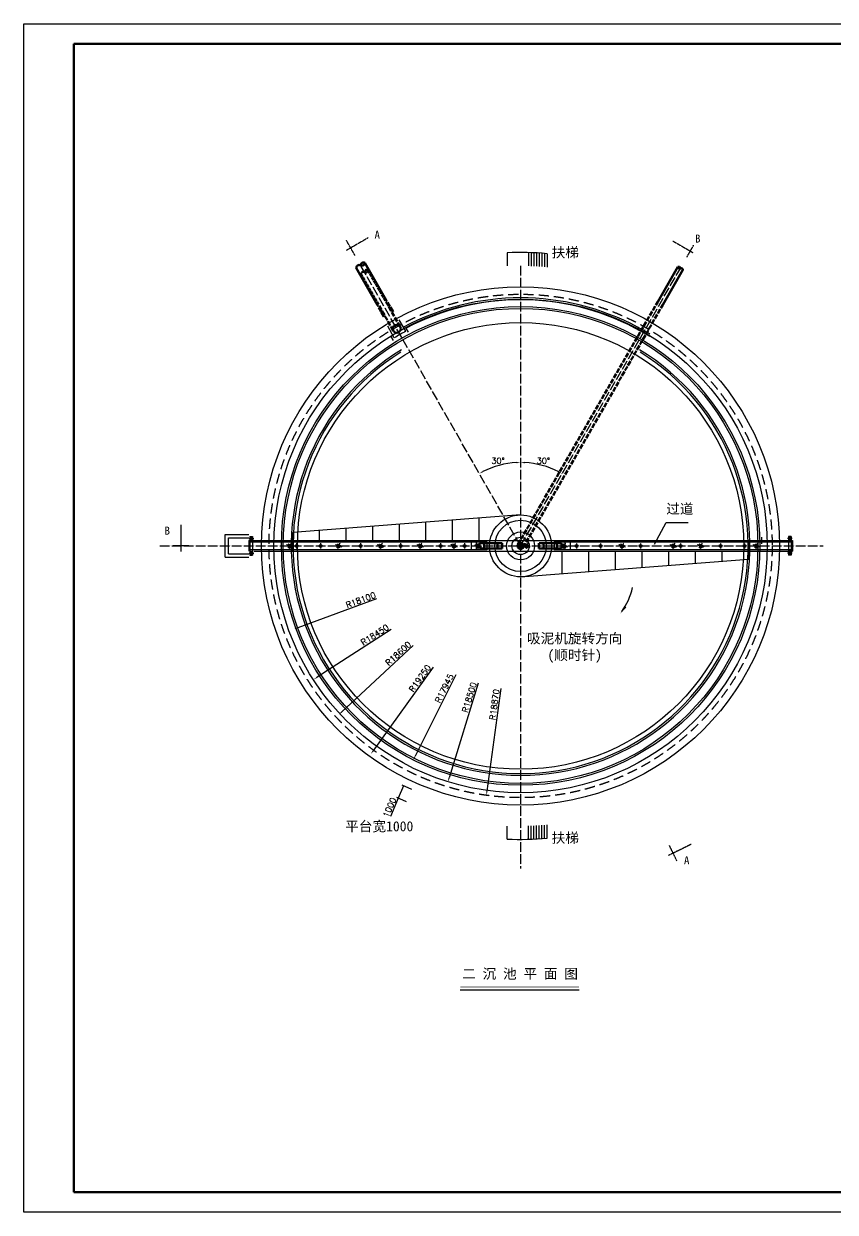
# Model space of a CAD drawing. Header units: millimetres. Extents: x 86531 to 531544, y 38321 to 278850.
# Drawn here: x 240359 to 301231, y 53697 to 142797 of the extents above; entities that cross this region are included whole.
import ezdxf

# ---------------------------------------------------------------- set-up
doc = ezdxf.new("R2010")
doc.units = ezdxf.units.MM
for name, pattern in [('ACAD_ISO02W100', [15, 12, -3]), ('ACAD_ISO04W100', [30, 24, -3, 0, -3]), ('DASHEDX2', [38.1, 25.4, -12.7])]:
    doc.linetypes.add(name, pattern=pattern)
for name, color, linetype, lineweight in [('tukuang', 7, 'Continuous', 60), ('墙体', 7, 'Continuous', 30), ('墙体虚线', 7, 'ACAD_ISO02W100', 30), ('管线', 3, 'Continuous', 50), ('管线虚线', 3, 'ACAD_ISO02W100', 50)]:
    doc.layers.add(name, color=color, linetype=linetype, lineweight=lineweight)
for name, color, linetype in [('中心线', 1, 'ACAD_ISO04W100'), ('标注', 6, 'Continuous'), ('虚线', 5, 'ACAD_ISO02W100'), ('辅助线', 5, 'Continuous')]:
    doc.layers.add(name, color=color, linetype=linetype)
doc.styles.get("Standard").update_dxf_attribs({"font": 'txt', "bigfont": 'gbcbig.shx'})
doc.dimstyles.get("Standard").update_dxf_attribs({"dimtxt": 250, "dimasz": 125, "dimexe": 10, "dimexo": 500, "dimgap": 10, "dimtad": 2, "dimtih": 1, "dimtoh": 1, "dimdec": 4, "dimzin": 0, "dimdsep": 46, "dimtxsty": 'Standard', "dimcen": 0.09, "dimadec": 0, "dimazin": 0, "dimtfac": 1, "dimtdec": 4, "dimtofl": 0, "dimtmove": 0, "dimatfit": 3, "dimfxl": 0.18, "dimtolj": 1, "dimtzin": 0, "dimarcsym": 0})
doc.dimstyles.new('二沉池', dxfattribs={"dimscale": 0, "dimtxt": 250, "dimasz": 300, "dimexe": 125, "dimexo": 125, "dimgap": 100, "dimtad": 2, "dimdec": 0, "dimtxsty": 'Standard', "dimcen": 2.5, "dimclrt": 7, "dimadec": 0, "dimazin": 0, "dimtfac": 1, "dimtdec": 0, "dimtmove": 0, "dimatfit": 3, "dimfxl": 1000, "dimfxlon": 1, "dimarcsym": 0})

# ---------------------------------------------------------------- blocks, each defined once
blk = doc.blocks.new('*D64')
at = {"layer": 'Defpoints', "color": 0, "transparency": 16777216}
for p in [(277628, 103650), (260635, 97415)]:
    blk.add_point(p, dxfattribs=at)
at = {"layer": '墙体', "color": 0, "lineweight": -2, "transparency": 16777216}
blk.add_line((266831, 99688), (260917, 97518), dxfattribs=at)
at = {"layer": '墙体', "color": 0, "transparency": 16777216}
blk.add_solid([(260900, 97565), (260934, 97471), (260635, 97415)], dxfattribs=at)
at = {"layer": '墙体', "color": 7, "lineweight": -3, "transparency": 16777216, "insert": (265639, 99597), "char_height": 450, "attachment_point": 5, "rotation": 20.14885}
blk.add_mtext('R18100', dxfattribs=at)
blk = doc.blocks.new('*D61')
at = {"layer": 'Defpoints', "color": 0, "transparency": 16777216}
for p in [(277628, 103650), (262122, 93650)]:
    blk.add_point(p, dxfattribs=at)
at = {"layer": '墙体', "color": 0, "lineweight": -2, "transparency": 16777216}
blk.add_line((267929, 97395), (262374, 93813), dxfattribs=at)
at = {"layer": '墙体', "color": 0, "transparency": 16777216}
blk.add_solid([(262347, 93855), (262402, 93771), (262122, 93650)], dxfattribs=at)
at = {"layer": '墙体', "color": 7, "lineweight": -3, "transparency": 16777216, "insert": (266692, 96984), "char_height": 450, "attachment_point": 5, "rotation": 32.81799}
blk.add_mtext('R18450', dxfattribs=at)
blk = doc.blocks.new('*D62')
at = {"layer": 'Defpoints', "color": 0, "transparency": 16777216}
for p in [(277628, 103650), (263991, 91001)]:
    blk.add_point(p, dxfattribs=at)
at = {"layer": '墙体', "color": 0, "lineweight": -2, "transparency": 16777216}
blk.add_line((269571, 96177), (264211, 91205), dxfattribs=at)
at = {"layer": '墙体', "color": 0, "transparency": 16777216}
blk.add_solid([(264177, 91241), (264245, 91168), (263991, 91001)], dxfattribs=at)
at = {"layer": '墙体', "color": 7, "lineweight": -3, "transparency": 16777216, "insert": (268452, 95582), "char_height": 450, "attachment_point": 5, "rotation": 42.8469}
blk.add_mtext('R18600', dxfattribs=at)
blk = doc.blocks.new('*D63')
at = {"layer": 'Defpoints', "color": 0, "transparency": 16777216}
for p in [(277628, 103650), (266380, 88027)]:
    blk.add_point(p, dxfattribs=at)
at = {"layer": '墙体', "color": 0, "lineweight": -2, "transparency": 16777216}
blk.add_line((271079, 94554), (266555, 88271), dxfattribs=at)
at = {"layer": '墙体', "color": 0, "transparency": 16777216}
blk.add_solid([(266515, 88300), (266596, 88241), (266380, 88027)], dxfattribs=at)
at = {"layer": '墙体', "color": 7, "lineweight": -3, "transparency": 16777216, "insert": (270077, 93719), "char_height": 450, "attachment_point": 5, "rotation": 54.24774}
blk.add_mtext('R19250', dxfattribs=at)
blk = doc.blocks.new('*D65')
at = {"layer": 'Defpoints', "color": 0, "transparency": 16777216}
for p in [(277628, 103650), (269584, 87608)]:
    blk.add_point(p, dxfattribs=at)
at = {"layer": '墙体', "color": 0, "lineweight": -2, "transparency": 16777216}
blk.add_line((272781, 93984), (269719, 87876), dxfattribs=at)
at = {"layer": '墙体', "color": 0, "transparency": 16777216}
blk.add_solid([(269674, 87899), (269763, 87854), (269584, 87608)], dxfattribs=at)
at = {"layer": '墙体', "color": 7, "lineweight": -3, "transparency": 16777216, "insert": (271908, 92968), "char_height": 450, "attachment_point": 5, "rotation": 63.37007}
blk.add_mtext('R17945', dxfattribs=at)
blk = doc.blocks.new('*D66')
at = {"layer": 'Defpoints', "color": 0, "transparency": 16777216}
for p in [(277628, 103650), (272175, 85971)]:
    blk.add_point(p, dxfattribs=at)
at = {"layer": '墙体', "color": 0, "lineweight": -2, "transparency": 16777216}
blk.add_line((274456, 93368), (272263, 86258), dxfattribs=at)
at = {"layer": '墙体', "color": 0, "transparency": 16777216}
blk.add_solid([(272216, 86273), (272311, 86243), (272175, 85971)], dxfattribs=at)
at = {"layer": '墙体', "color": 7, "lineweight": -3, "transparency": 16777216, "insert": (273785, 92293), "char_height": 450, "attachment_point": 5, "rotation": 72.85801}
blk.add_mtext('R18500', dxfattribs=at)
blk = doc.blocks.new('*D67')
at = {"layer": 'Defpoints', "color": 0, "transparency": 16777216}
for p in [(277628, 103650), (275057, 84956)]:
    blk.add_point(p, dxfattribs=at)
at = {"layer": '墙体', "color": 0, "lineweight": -2, "transparency": 16777216}
blk.add_line((276157, 92957), (275098, 85253), dxfattribs=at)
at = {"layer": '墙体', "color": 0, "transparency": 16777216}
blk.add_solid([(275048, 85260), (275147, 85246), (275057, 84956)], dxfattribs=at)
at = {"layer": '墙体', "color": 7, "lineweight": -3, "transparency": 16777216, "insert": (275663, 91751), "char_height": 450, "attachment_point": 5, "rotation": 82.16958}
blk.add_mtext('R18870', dxfattribs=at)
blk = doc.blocks.new('_ArchTick')
at = {"color": 0, "linetype": 'ByBlock', "const_width": 0.15}
blk.add_lwpolyline([(-0.5, -0.5), (0.5, 0.5)], dxfattribs=at)
blk = doc.blocks.new('*D76')
at = {"color": 0, "lineweight": -2, "transparency": 16777216}
blk.add_arc((277628, 103650), 6252, 62.8084, 87.25028, dxfattribs=at)
at = {"color": 0, "transparency": 16777216}
for points in [[(277926, 109844), (277929, 109944), (277628, 109901)], [(280508, 109254), (280461, 109166), (280748, 109067)]]:
    blk.add_solid(points, dxfattribs=at)
at = {"layer": 'Defpoints', "color": 0, "transparency": 16777216}
for p in [(277628, 124650), (289611, 124455), (279762, 109526), (277628, 103650), (277628, 79458)]:
    blk.add_point(p, dxfattribs=at)
at = {"color": 0, "transparency": 16777216, "insert": (279334, 110033), "char_height": 450, "attachment_point": 5}
blk.add_mtext('\\A1;30°', dxfattribs=at)
blk = doc.blocks.new('*D78')
at = {"color": 0, "lineweight": -2, "transparency": 16777216}
blk.add_arc((277628, 103650), 6251, 92.75, 116.94882, dxfattribs=at)
at = {"color": 0, "transparency": 16777216}
for points in [[(277327, 109943), (277329, 109843), (277628, 109901)], [(274818, 109178), (274771, 109266), (274531, 109079)]]:
    blk.add_solid(points, dxfattribs=at)
at = {"layer": 'Defpoints', "color": 0, "transparency": 16777216}
for p in [(265628, 124689), (277628, 124650), (276553, 109808), (277628, 103650), (277628, 79458)]:
    blk.add_point(p, dxfattribs=at)
at = {"color": 0, "transparency": 16777216, "insert": (275935, 110035), "char_height": 450, "attachment_point": 5}
blk.add_mtext('\\A1;30°', dxfattribs=at)

msp = doc.modelspace()

# ---------------------------------------------------------------- hatches: boundary and pattern name
h = msp.add_hatch()
h.set_pattern_fill('AR-HBONE', color=0, scale=0.84, style=0)
h.set_pattern_definition([(135, (253528.34, 61704.84), (-1e-14, 120.69464), [256.032, -85.344]), (45, (253467.99, 61765.185), (-1e-14, 120.69464), [256.032, -85.344])])
h.paths.add_polyline_path([(260046.09322, 103750.05374), (260406.10695, 103848.12711), (260553.38533, 103586.59795), (260258.82858, 103455.83342)])
h = msp.add_hatch()
h.set_pattern_fill('AR-HBONE', color=0, scale=0.84, style=0)
h.set_pattern_definition([(135, (257195.99, 61706.69), (-1e-14, 120.69464), [256.032, -85.344]), (45, (257135.64, 61767.04), (-1e-14, 120.69464), [256.032, -85.344])])
h.paths.add_polyline_path([(263713.74423, 103751.90699), (264073.75797, 103849.98037), (264221.03634, 103588.45121), (263926.47959, 103457.68668)])
h = msp.add_hatch()
h.set_pattern_fill('AR-HBONE', color=0, scale=0.84, style=0)
h.set_pattern_definition([(135, (260360.305, 61706.89), (-1e-14, 120.69464), [256.032, -85.344]), (45, (260299.96, 61767.24), (-1e-14, 120.69464), [256.032, -85.344])])
h.paths.add_polyline_path([(266878.05956, 103752.10772), (267238.0733, 103850.18109), (267385.35167, 103588.65193), (267090.79492, 103457.8874)])
h = msp.add_hatch()
h.set_pattern_fill('AR-HBONE', color=0, scale=0.84, style=0)
h.set_pattern_definition([(135, (263330.405, 61706.325), (-1e-14, 120.69464), [256.032, -85.344]), (45, (263270.06, 61766.67), (-1e-14, 120.69464), [256.032, -85.344])])
h.paths.add_polyline_path([(269848.15999, 103751.54162), (270208.17373, 103849.61499), (270355.45211, 103588.08584), (270060.89535, 103457.32131)])
h = msp.add_hatch()
h.set_pattern_fill('AR-HBONE', color=0, scale=0.84, style=0)
h.set_pattern_definition([(135, (265854.47, 61706.325), (-1e-14, 120.69464), [256.032, -85.344]), (45, (265794.12, 61766.67), (-1e-14, 120.69464), [256.032, -85.344])])
h.paths.add_polyline_path([(272372.22334, 103751.54162), (272732.23708, 103849.61499), (272879.51545, 103588.08584), (272584.9587, 103457.32131)])
h = msp.add_hatch()
h.set_pattern_fill('AR-HBONE', color=0, scale=0.84, style=0)
h.set_pattern_definition([(135, (267676.26, 61699.52), (-1e-14, 120.69464), [256.032, -85.344]), (45, (267615.91, 61759.87), (-1e-14, 120.69464), [256.032, -85.344])])
h.paths.add_polyline_path([(274194.01589, 103744.73876), (274554.02962, 103842.81213), (274701.308, 103581.28297), (274406.75125, 103450.51844)])
h = msp.add_hatch()
h.set_pattern_fill('AR-HBONE', color=0, scale=0.84, style=0)
h.set_pattern_definition([(135, (271318.1, 61702.69), (-1e-14, 120.69464), [256.032, -85.344]), (45, (271257.75, 61763.04), (-1e-14, 120.69464), [256.032, -85.344])])
h.paths.add_polyline_path([(277835.85419, 103747.90774), (278195.86793, 103845.98112), (278343.1463, 103584.45196), (278048.58955, 103453.68743)])
h = msp.add_hatch()
h.set_pattern_fill('AR-HBONE', color=0, scale=0.84, style=0)
h.set_pattern_definition([(135, (274119.8, 61702.43), (-1e-14, 120.69464), [256.032, -85.344]), (45, (274059.45, 61762.775), (-1e-14, 120.69464), [256.032, -85.344])])
h.paths.add_polyline_path([(280637.55136, 103747.64378), (280997.56509, 103845.71716), (281144.84347, 103584.188), (280850.28672, 103453.42347)])
h = msp.add_hatch()
h.set_pattern_fill('AR-HBONE', color=0, scale=0.84, style=0)
h.set_pattern_definition([(135, (278461.2, 61697.095), (-1e-14, 120.69464), [256.032, -85.344]), (45, (278400.855, 61757.44), (-1e-14, 120.69464), [256.032, -85.344])])
h.paths.add_polyline_path([(284978.95704, 103742.3119), (285338.97078, 103840.38527), (285486.24916, 103578.85611), (285191.6924, 103448.09158)])
h = msp.add_hatch()
h.set_pattern_fill('AR-HBONE', color=0, scale=0.84, style=0)
h.set_pattern_definition([(135, (282318.24, 61702.43), (-1e-14, 120.69464), [256.032, -85.344]), (45, (282257.89, 61762.775), (-1e-14, 120.69464), [256.032, -85.344])])
h.paths.add_polyline_path([(288835.99192, 103747.64378), (289196.00565, 103845.71716), (289343.28403, 103584.188), (289048.72728, 103453.42347)])
h = msp.add_hatch()
h.set_pattern_fill('AR-HBONE', color=0, scale=0.84, style=0)
h.set_pattern_definition([(135, (284362.2, 61702.39), (-1e-14, 120.69464), [256.032, -85.344]), (45, (284301.855, 61762.736), (-1e-14, 120.69464), [256.032, -85.344])])
h.paths.add_polyline_path([(290879.95676, 103747.60484), (291239.97049, 103845.67821), (291387.24887, 103584.14906), (291092.69212, 103453.38453)])
h = msp.add_hatch()
h.set_pattern_fill('AR-HBONE', color=0, scale=0.84, style=0)
h.set_pattern_definition([(135, (288548.46, 61702.43), (-1e-14, 120.69464), [256.032, -85.344]), (45, (288488.116, 61762.775), (-1e-14, 120.69464), [256.032, -85.344])])
h.paths.add_polyline_path([(295066.21748, 103747.64378), (295426.23122, 103845.71716), (295573.5096, 103584.188), (295278.95284, 103453.42347)])

# ---------------------------------------------------------------- linework, layer by layer
for p, q in [((240359.43483, 53696.93902), (240359.43483, 142796.93902)), ((240359.43483, 142796.93902), (366509.43483, 142796.93902)), ((278227.62818, 125641.38697), (278227.62818, 124640.99714)), ((278427.62818, 125635.02005), (278427.62818, 124634.32669)), ((276627.62818, 125626.83129), (276627.62818, 124649.57031)), ((278627.62818, 125626.83129), (278627.62818, 124625.74728)), ((278827.62818, 125616.81866), (278827.62818, 124615.25657)), ((279027.62818, 125604.97967), (279027.62818, 124602.85168)), ((279227.62818, 125591.31136), (279227.62818, 124588.52922)), ((279427.62818, 125575.8103), (279427.62818, 124572.28524)), ((279627.62818, 125558.47261), (279627.62818, 124554.11527)), ((277627.62818, 105974.57031), (260532.30718, 104649.56656)), ((268532.30718, 104049.57031), (268532.30718, 105269.62102)), ((270532.30718, 104049.57031), (270532.30718, 105424.63464)), ((272532.30718, 104049.57031), (272532.30718, 105579.64825)), ((274532.30718, 104049.57031), (274532.30718, 105734.66187)), ((287684.7621, 103783.01924), (288553.6712, 105418.39239)), ((288553.6712, 105418.39239), (290187.85766, 105418.39239)), ((257327.62818, 104349.57031), (257527.62818, 104349.57031)), ((257327.62818, 104349.57031), (257327.62818, 102949.57031)), ((257327.62818, 104299.57031), (257527.62818, 104299.57031)), ((257527.62818, 104349.57031), (257527.62818, 102949.57031)), ((260532.30718, 104049.57031), (260532.30718, 104649.56656)), ((260532.30718, 104049.57031), (260532.30718, 104649.56656)), ((262532.30718, 104049.57031), (262532.30718, 104804.58018)), ((264532.30718, 104049.57031), (264532.30718, 104959.59379)), ((266532.30718, 104049.57031), (266532.30718, 105114.60741)), ((297927.62818, 104349.57031), (297727.62818, 104349.57031)), ((297727.62818, 104349.57031), (297727.62818, 102949.57031)), ((297927.62818, 104299.57031), (297727.62818, 104299.57031)), ((297927.62818, 104349.57031), (297927.62818, 102949.57031)), ((257231.55013, 104099.57031), (257232.59202, 104099.57031)), ((257231.55013, 104049.57031), (298021.49981, 104049.57031)), ((257231.55013, 104049.57031), (257231.55013, 103249.57031)), ((257327.62818, 104099.57031), (257527.62818, 104099.57031)), ((297927.62818, 104099.57031), (297727.62818, 104099.57031)), ((298023.70624, 104049.57031), (298021.49981, 103249.57031)), ((298026.64777, 103949.57031), (298026.64777, 103349.57031)), ((257327.62818, 103249.57031), (257527.62818, 103249.57031)), ((257327.62818, 103199.57031), (257527.62818, 103199.57031)), ((257327.62818, 102999.57031), (257527.62818, 102999.57031)), ((257327.62818, 102949.57031), (257527.62818, 102949.57031)), ((257631.62858, 103249.57031), (298021.49981, 103249.57031)), ((277627.62818, 101324.57031), (294722.94918, 102649.57407)), ((280722.94918, 103249.57031), (280722.94918, 101564.47876)), ((282722.94918, 103249.57031), (282722.94918, 101719.49238)), ((284722.94918, 103249.57031), (284722.94918, 101874.50599)), ((286722.94918, 103249.57031), (286722.94918, 102029.51961)), ((288722.94918, 103249.57031), (288722.94918, 102184.53322)), ((290722.94918, 103249.57031), (290722.94918, 102339.54684)), ((292722.94918, 103249.57031), (292722.94918, 102494.56045)), ((294722.94918, 103249.57031), (294722.94918, 102649.57407)), ((294722.94918, 103249.57031), (294722.94918, 102649.57407)), ((297927.62818, 103249.57031), (297727.62818, 103249.57031)), ((297927.62818, 103199.57031), (297727.62818, 103199.57031)), ((297927.62818, 102999.57031), (297727.62818, 102999.57031)), ((297927.62818, 102949.57031), (297727.62818, 102949.57031)), ((276627.62818, 81672.30934), (276627.62818, 82649.57031)), ((278227.62818, 81657.75365), (278227.62818, 82658.14349)), ((278427.62818, 81664.12058), (278427.62818, 82664.81394)), ((278627.62818, 81672.30934), (278627.62818, 82673.39335)), ((278827.62818, 81682.32197), (278827.62818, 82683.88406)), ((279027.62818, 81694.16096), (279027.62818, 82696.28895)), ((279227.62818, 81707.82927), (279227.62818, 82710.61141)), ((279427.62818, 81723.33033), (279427.62818, 82726.85538)), ((279627.62818, 81740.66801), (279627.62818, 82745.02535)), ((282019.16127, 70355.48671), (273102.58741, 70355.48671)), ((366509.43483, 53696.93902), (240359.43483, 53696.93902))]:
    msp.add_line(p, q)
at = {"const_width": 52.2377}
msp.add_lwpolyline([(282019.16127, 70571.70528), (273102.58741, 70571.70528)], dxfattribs=at)
msp.add_circle((277627.62818, 103649.57031), 16742.5)
at = {"color": 3}
msp.add_circle((277627.62818, 103649.57031), 123, dxfattribs=at)
for start, end in [(84.7840914294, 92.605251266), (267.394748734, 275.2159085706)]:
    msp.add_arc((277627.62818, 103649.57031), 22000, start, end)
at = {"layer": 'tukuang'}
for p, q in [((244109.43483, 55196.93902), (244109.43483, 141296.93902)), ((244109.43483, 141296.93902), (365009.43483, 141296.93902)), ((365009.43483, 55196.93902), (244109.43483, 55196.93902))]:
    msp.add_line(p, q, dxfattribs=at)
at = {"layer": '中心线', "ltscale": 30}
for p, q in [((277627.62818, 103649.57031), (265627.64794, 124688.78189)), ((277627.62818, 124649.57031), (277627.62818, 79457.96869)), ((277627.62818, 103649.57031), (289611.05645, 124454.66103)), ((250574.09925, 103649.57031), (300328.35416, 103649.57031))]:
    msp.add_line(p, q, dxfattribs=at)
at = {"layer": '中心线', "ltscale": 10}
for p, q in [((257261.84092, 104199.57031), (257609.38373, 104199.57031)), ((260827.62818, 103849.57031), (260827.62818, 103449.57031)), ((262627.62818, 103849.57031), (262627.62818, 103449.57031)), ((265627.62818, 103849.57031), (265627.62818, 103449.57031)), ((268627.62818, 103849.57031), (268627.62818, 103449.57031)), ((271627.62818, 103849.57031), (271627.62818, 103449.57031)), ((273427.62818, 103849.57031), (273427.62818, 103449.57031)), ((297993.41544, 104199.57031), (297645.87264, 104199.57031)), ((257261.84092, 103099.57031), (257609.38373, 103099.57031)), ((297993.41544, 103099.57031), (297645.87264, 103099.57031))]:
    msp.add_line(p, q, dxfattribs=at)
at = {"layer": '中心线'}
for p, q in [((281827.62818, 103849.57031), (281827.62818, 103449.57031)), ((283627.62818, 103849.57031), (283627.62818, 103449.57031)), ((286627.62818, 103849.57031), (286627.62818, 103449.57031)), ((289627.62818, 103849.57031), (289627.62818, 103449.57031)), ((292627.62818, 103849.57031), (292627.62818, 103449.57031)), ((294427.62818, 103849.57031), (294427.62818, 103449.57031))]:
    msp.add_line(p, q, dxfattribs=at)
at = {"layer": '墙体'}
for p, q in [((269023.54884, 119744.05131), (268527.93168, 120613.00227)), ((268154.90712, 119248.61053), (267659.28996, 120117.56148)), ((269230.55143, 119683.88047), (269057.03736, 119988.09757)), ((268101.3172, 119039.80745), (267927.80313, 119344.02456)), ((255477.62818, 104499.57031), (257245.34421, 104499.57031)), ((255477.62818, 102799.57031), (255477.62818, 104499.57031)), ((255727.62818, 104249.57031), (257236.45362, 104249.57031)), ((255727.62818, 103049.57031), (255727.62818, 104249.57031)), ((295715.98507, 103798.68119), (295715.98507, 104298.68119)), ((255477.62818, 102799.57031), (257245.34421, 102799.57031)), ((255727.62818, 103049.57031), (257236.45362, 103049.57031))]:
    msp.add_line(p, q, dxfattribs=at)
at = {"layer": '墙体', "lineweight": -3}
for p, q in [((268856.1662, 85657.67612), (268454.41723, 84741.92628)), ((269478.18016, 85384.79213), (268741.69747, 85707.89474)), ((268454.41723, 84741.92628), (267873.82892, 83353.35991)), ((269076.4312, 84469.04229), (268339.9485, 84792.1449))]:
    msp.add_line(p, q, dxfattribs=at)
at = {"layer": '墙体'}
for radius in [19425, 18500, 17945, 17806.25, 2325, 1925, 1050, 650]:
    msp.add_circle((277627.62818, 103649.57031), radius, dxfattribs=at)
for radius, start, end in [(18600, 61.8415744933, 118.1584255067), (18450, 62.3201481013, 117.6798518987), (18250, 118.1288763646, 121.2687640222), (18450, 58.2822115121, 62.3201481013), (18600, 58.5673481657, 61.8415744933), (17205, 121.2392148805, 58.7607851195), (17066.25, 121.7177884879, 58.2822115121)]:
    msp.add_arc((277627.62818, 103649.57031), radius, start, end, dxfattribs=at)
at = {"layer": '墙体虚线'}
for p, q in [((266198.16928, 126749.57031), (264561.69644, 125805.5617)), ((265204.04771, 125431.46769), (264570.71207, 126541.87639)), ((289050.7992, 126508.38908), (290554.69634, 125642.1663)), ((290110.16915, 125321.19811), (290609.28185, 126187.7352)), ((252144.23666, 105225.88974), (252144.23666, 103231.27672)), ((252749.69315, 103649.57031), (251570.01625, 103649.57031)), ((290420.86721, 81276.0242), (288724.396, 80444.65121)), ((288772.33805, 81186.44838), (289340.47876, 80041.31187))]:
    msp.add_line(p, q, dxfattribs=at)
at = {"layer": '墙体虚线', "linetype": 'DASHEDX2', "ltscale": 30}
msp.add_circle((277627.62818, 103649.57031), 18870, dxfattribs=at)
at = {"layer": '标注', "color": 0}
msp.add_arc((281250.23627, 101608.16452), 4898.37851, 323.9499522707, 347.2732967255, dxfattribs=at)
msp.add_solid([(285405.74037, 99155.32242), (285569.41184, 99032.21804), (285118.26296, 98602.75581)], dxfattribs=at)
at = {"layer": '管线'}
for p, q in [((267550.77138, 122073.92802), (265952.48089, 124876.16361)), ((266899.29009, 121702.34744), (265302.81499, 124501.40016)), ((287913.42238, 121958.10488), (289416.08561, 124566.96139)), ((288303.36406, 121733.50416), (289806.0273, 124342.36068)), ((268068.25119, 121217.10604), (267870.03601, 121564.63088)), ((267373.33782, 120820.75342), (267175.12264, 121168.27825))]:
    msp.add_line(p, q, dxfattribs=at)
for centre, radius in [((268338.11352, 119936.6025), 300), ((277627.62818, 103649.57031), 225)]:
    msp.add_circle(centre, radius, dxfattribs=at)
for centre, radius, start, end in [((265731.03898, 124887.12706), 221.71315, 241.6721625259, 357.1656363617), ((265849.18641, 124679.98265), 221.71315, 62.2320040241, 177.7254778596), ((265523.68192, 124495.17149), 221.71315, 61.447603804, 176.9410776405), ((289477.14089, 124447.56284), 134.10355, 3.0341239525, 117.0832481832), ((289550.00117, 124574.05958), 134.10355, 183.0341239525, 297.0832481832), ((289672.11174, 124335.26248), 134.10355, 3.0341239525, 117.0832481832), ((277627.62818, 103649.57031), 20200, 118.4506946008, 118.5641761398), ((277627.62818, 103649.57031), 20200, 120.8334642441, 120.9469457856)]:
    msp.add_arc(centre, radius, start, end, dxfattribs=at)
at = {"layer": '管线虚线', "ltscale": 20}
for p, q in [((266963.84096, 121740.55266), (265658.43703, 124029.27889)), ((267485.02599, 122037.81712), (266179.62206, 124326.54336))]:
    msp.add_line(p, q, dxfattribs=at)
at = {"layer": '管线虚线', "ltscale": 30}
for p, q in [((268046.29512, 121205.14085), (267550.77138, 122073.92802)), ((267394.81384, 120833.56026), (266899.29009, 121702.34744)), ((268078.71014, 119785.88539), (266963.84096, 121740.55266)), ((268599.89517, 120083.14986), (267485.02599, 122037.81712)), ((277432.65734, 103761.87067), (287913.42238, 121958.10488)), ((277822.59903, 103537.26996), (288303.36406, 121733.50416))]:
    msp.add_line(p, q, dxfattribs=at)
at = {"layer": '管线虚线'}
for p, q in [((274552.62818, 103849.57031), (276252.62818, 103849.57031)), ((274552.62818, 103849.57031), (274552.62818, 103449.57031)), ((276252.62818, 103449.57031), (274552.62818, 103449.57031)), ((274902.62818, 103849.57031), (274902.62818, 103449.57031)), ((275902.62818, 103849.57031), (275902.62818, 103449.57031)), ((276252.62818, 103849.57031), (276252.62818, 103449.57031)), ((280702.62818, 103849.57031), (279002.62818, 103849.57031)), ((279002.62818, 103849.57031), (279002.62818, 103449.57031)), ((279002.62818, 103449.57031), (280702.62818, 103449.57031)), ((279352.62818, 103849.57031), (279352.62818, 103449.57031)), ((280352.62818, 103849.57031), (280352.62818, 103449.57031)), ((280702.62818, 103849.57031), (280702.62818, 103449.57031))]:
    msp.add_line(p, q, dxfattribs=at)
at = {"layer": '管线虚线', "ltscale": 20}
for centre, start, end in [((265827.69438, 124035.28567), 57.3651211344, 182.0325192512), ((266088.28689, 124183.91791), 57.3651211344, 182.0325192512), ((266010.3647, 124320.53658), 237.3651211344, 2.0325192512)]:
    msp.add_arc(centre, 169.3639, start, end, dxfattribs=at)
at = {"layer": '虚线'}
for p, q in [((257228.6086, 103949.57031), (275102.62818, 103949.57031)), ((260532.30718, 103249.57031), (260532.30718, 104049.57031)), ((273908.3798, 103949.57031), (273908.3798, 103349.57031)), ((274302.62818, 103949.57031), (274302.62818, 103349.57031)), ((275102.62818, 103949.57031), (275102.62818, 103349.57031)), ((280152.62818, 103949.57031), (298026.64777, 103949.57031)), ((280152.62818, 103949.57031), (280152.62818, 103349.57031)), ((280952.62818, 103949.57031), (280952.62818, 103349.57031)), ((281346.87656, 103949.57031), (281346.87656, 103349.57031)), ((294722.94918, 104049.57031), (294722.94918, 103249.57031)), ((275102.62818, 103349.57031), (257228.6086, 103349.57031)), ((298026.64777, 103349.57031), (280152.62818, 103349.57031))]:
    msp.add_line(p, q, dxfattribs=at)
for centre in [(260827.62818, 103649.57031), (262627.62818, 103649.57031), (265627.62818, 103649.57031), (268627.62818, 103649.57031), (271627.62818, 103649.57031), (273427.62818, 103649.57031), (281827.62818, 103649.57031), (283627.62818, 103649.57031), (286627.62818, 103649.57031), (289627.62818, 103649.57031), (292627.62818, 103649.57031), (294427.62818, 103649.57031)]:
    msp.add_circle(centre, 100, dxfattribs=at)

# ---------------------------------------------------------------- block references
at = {"layer": '墙体', "lineweight": -3, "xscale": 125, "yscale": 125, "zscale": 125}
for p, rotation in [((268856.1662, 85657.67612), 66.31243968783076), ((268454.41723, 84741.92628), 246.3124396878307)]:
    msp.add_blockref('_ArchTick', p, dxfattribs=dict(at, rotation=rotation))

# ---------------------------------------------------------------- texts
at = {"char_height": 600, "attachment_point": 1}
for s, insert, width in [('{\\fFangSong_GB2312|b0|i0|c134|p49;A}', (266669.9157, 127277.14393), 1204.2185717), ('{\\fFangSong_GB2312|b0|i0|c134|p49;B}', (290713.67273, 126994.09361), 1204.2185717), ('{\\fFangSong_GB2312|b0|i0|c134|p49;B}', (250920.25696, 105095.36962), 1204.2185717), ('{\\fFangSong_GB2312|b0|i0|c134|p49;A}', (289882.81866, 80387.1669), 11945.6965627)]:
    msp.add_mtext(s, dxfattribs=dict(at, insert=insert, width=width))
at = {"char_height": 750}
for s, insert, attachment_point in [('{\\fFangSong_GB2312|b0|i0|c134|p49;扶梯}', (280982.37108, 126031.46718), 2), ('{\\fFangSong_GB2312|b0|i0|c134|p49;吸泥机旋转方向\\P(顺时针)}', (281685.45811, 94893.15785), 8), ('{\\fFangSong_GB2312|b0|i0|c134|p49;平台宽1000}', (267025.78288, 83008.67389), 2), ('{\\fFangSong_GB2312|b0|i0|c134|p49;扶梯}', (280982.37108, 81309.7648), 8), ('{\\fFangSong_GB2312|b0|i0|c134|p49;二 沉 池 平 面 图}', (277588.97436, 71954.5049), 2)]:
    msp.add_mtext(s, dxfattribs=dict(at, insert=insert, attachment_point=attachment_point))
at = {"layer": '墙体', "color": 7, "lineweight": -3, "insert": (267801.96078, 84042.73155), "char_height": 450, "attachment_point": 5, "rotation": 66.3124396878}
msp.add_mtext('1000', dxfattribs=at)
at = {"layer": '辅助线', "color": 7, "insert": (288553.6712, 106806.82264), "char_height": 750, "width": 2717.9453282, "attachment_point": 1}
msp.add_mtext('{\\fFangSong_GB2312|b0|i0|c134|p49;过道}', dxfattribs=at)

# ---------------------------------------------------------------- dimensions: what is measured, and where the dimension line sits
for base, line2, picture, middle in [((276552.93206, 109807.551), ((277627.62818, 103649.57031), (265627.64794, 124688.78189)), '*D78', (275934.72157, 110034.66422)), ((279761.82135, 109525.69937), ((277627.62818, 103649.57031), (289611.05645, 124454.66103)), '*D76', (279334.43739, 110032.54291))]:
    dim = msp.add_angular_dim_2l(base=base, line1=((277627.62818, 124649.57031), (277627.62818, 79457.96869)), line2=line2, dimstyle='Standard', override={"dimtxt": 450, "dimasz": 300})
    dim.commit()
    dim.dimension.update_dxf_attribs({"geometry": picture, "text_midpoint": middle})
at = {"layer": '墙体', "lineweight": -3}
for center, mpoint, picture, middle in [((277627.6281816317, 103649.5703138835), (261909.7543783314, 97882.4437023443), '*D64', (265751.0468799236, 99291.8722602951)), ((277627.62818, 103649.57031), (262122.31289, 93650.18545), '*D61', (266867.84036, 96710.57827)), ((277627.62818, 103649.57031), (263990.6023, 91000.79468), '*D62', (268672.88217, 95343.75832)), ((277627.62818, 103649.57031), (266380.20602, 88027.2147), '*D63', (270341.24547, 93528.988)), ((277627.62818, 103649.57031), (269584.21029, 87608.17219), '*D65', (272198.50782, 92821.99895)), ((277627.62818, 103649.57031), (272174.92584, 85971.39062), '*D66', (274095.26316, 92197.3069)), ((277627.62818, 103649.57031), (275056.75092, 84955.52072), '*D67', (275985.14971, 91706.34207))]:
    dim = msp.add_radius_dim(center=center, mpoint=mpoint, dimstyle='二沉池', override={"dimscale": 1, "dimtxt": 450, "dimsah": 1}, dxfattribs=at)
    dim.commit()
    dim.dimension.update_dxf_attribs({"geometry": picture, "text_midpoint": middle, "dimtype": 164})

doc.saveas('drawing.dxf')
